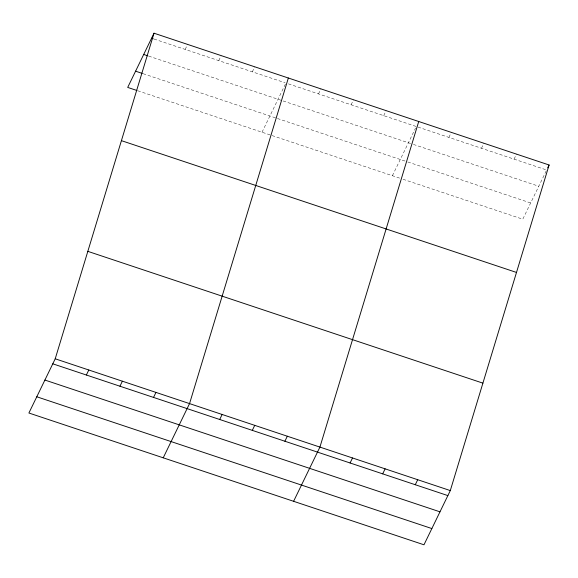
<?xml version="1.0" encoding="UTF-8"?>
<svg xmlns="http://www.w3.org/2000/svg" width="578" height="578" viewBox="0 0 578 578"><rect width="100%" height="100%" fill="white"/><g stroke="black" fill="none" stroke-linecap="round" stroke-linejoin="round"><path stroke-width="0.43" stroke-dasharray="2.89 2.17" d="M185.17 49.419L187.604 44.405M218.751 60.625L221.186 55.611M252.333 71.824L254.768 66.81M262.029 132.218L285.518 83.839M318.507 93.896L320.942 88.882M351.099 104.77L353.534 99.756M383.698 115.643L386.133 110.629M392.404 175.712L415.503 128.143M448.882 137.391L451.317 132.376M481.474 148.264L483.909 143.243M514.073 159.131L516.508 154.116M546.268 170.821L522.779 219.199L402.433 179.057M154.109 39.058L285.077 82.748M288.422 83.861L416.29 126.517M417.959 127.073L545.827 169.73M148.741 56.131L412.584 144.146M413.422 144.421L538.783 186.239M143.142 73.702L276.595 118.215M277.433 118.497L406.97 161.71M407.808 161.984L530.662 202.965M137.774 90.775L271.219 135.288M272.057 135.563L401.594 178.775"/><path stroke-width="0.87" d="M55.221 358.801L154.023 33.206L549.1 164.99L450.298 490.585L423.977 544.794L28.9 413.01L55.221 358.801L450.298 490.585M288.35 78.008L189.548 403.61L163.227 457.819M418.725 121.503L319.923 447.097L293.602 501.307M154.023 33.206L127.702 87.415L136.935 90.493M86.368 375.014L88.802 369.999M119.949 386.22L122.384 381.205M153.531 397.418L155.966 392.404M219.705 419.498L222.14 414.484M252.304 430.364L254.739 425.35M284.896 441.238L287.331 436.224M350.08 462.985L352.515 457.971M382.679 473.859L385.114 468.845M547.706 167.858L549.1 164.99M415.271 484.732L417.706 479.718M151.588 38.22L153.264 38.777M143.705 54.455L147.903 55.856M135.584 71.181L142.296 73.42M121.416 140.649L516.494 272.44M87.827 251.351L482.905 383.142M52.786 363.815L447.863 495.599M44.903 380.049L439.981 511.833M36.782 396.775L431.86 528.559"/></g></svg>
